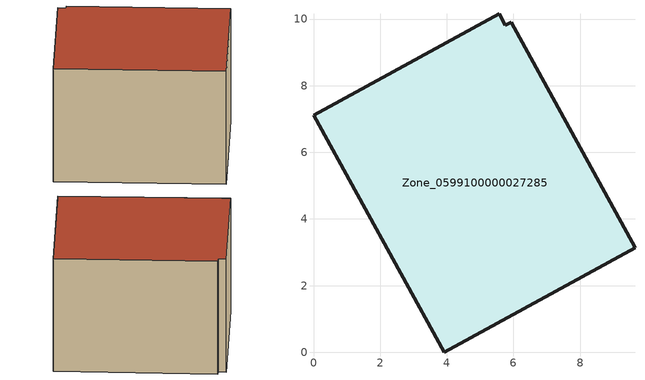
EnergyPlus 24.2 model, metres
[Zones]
Zone_0599100000027285
 floor ground (C_G): 5.57,10.16 5.75,9.82 5.94,9.9 9.65,3.13 3.93,0 0,7.11 z0
 wall outside (C_F): 3.93,0 9.65,3.13 5.94,9.9 5.75,9.82 5.57,10.16 0,7.11 3.93,0 z0:5.94
 roof outside (C_R): 5.75,9.82 5.57,10.16 0,7.11 3.93,0 9.65,3.13 5.94,9.9 z5.94
[BUILDING]
Pand.0599100000027285: North Axis=0; Terrain=City; Loads Convergence Tolerance Value=0.04; Temperature Convergence Tolerance Value=0.4; Solar Distribution=FullExterior; Maximum Number of Warmup Days=25; Minimum Number of Warmup Days=1
[Site:Location]
Rotterdam.The.Hague.AP_ZH_NLD Design_Conditions: Latitude=51.96; Longitude=4.45; Time Zone=1; Elevation=-4.5
[SITE:GROUNDTEMPERATURE:BUILDINGSURFACE]
18, 18, 18, 18, 18, 18, 18, 18, 18, 18, 18, 18
[MATERIAL] Thermal Absorptance=0.9; Solar Absorptance=0.7; Visible Absorptance=0.7
Name | Roughness | Thickness | Conductivity | Density | Specific Heat
G.TC.1946-1964 | MediumSmooth | 0.15 | 1 | 540 | 1210
F.TC.1946-1964 | Rough | 0.3 | 0.857143 | 1920 | 840
R.TC.1946-1964 | MediumRough | 0.2 | 0.235294 | 1500 | 1000
[CONSTRUCTION]
C_G: G.TC.1946-1964
C_F: F.TC.1946-1964
C_R: R.TC.1946-1964
[ZONE]
Zone_0599100000027285: Type=1; Multiplier=1; Ceiling Height=Autocalculate; Volume=Autocalculate; Floor Area=autocalculate; Part of Total Floor Area=Yes
[ZONEINFILTRATION:DESIGNFLOWRATE]
Infil_Zone_0599100000027285: Zone or ZoneList or Space or SpaceList=Zone_0599100000027285; Schedule=AlwaysOn; Design Flow Rate Calculation Method=Flow/Area; Flow Rate per Floor Area=0.003; Constant Term Coefficient=1; Temperature Term Coefficient=0; Velocity Term Coefficient=0; Velocity Squared Term Coefficient=0
[HVACTEMPLATE:ZONE:IDEALLOADSAIRSYSTEM]
Zone_0599100000027285: Maximum Heating Supply Air Temperature=50; Minimum Cooling Supply Air Temperature=13; Maximum Heating Supply Air Humidity Ratio=0.0156; Minimum Cooling Supply Air Humidity Ratio=0.0077; Heating Limit=NoLimit; Cooling Limit=NoLimit; Dehumidification Control Type=ConstantSensibleHeatRatio; Cooling Sensible Heat Ratio=0.7; Dehumidification Setpoint=60; Humidification Control Type=None; Humidification Setpoint=30; Outdoor Air Method=None; Outdoor Air Flow Rate per Person=0.00944; Outdoor Air Flow Rate per Zone Floor Area=0; Outdoor Air Flow Rate per Zone=0; Demand Controlled Ventilation Type=None; Outdoor Air Economizer Type=NoEconomizer; Heat Recovery Type=None; Sensible Heat Recovery Effectiveness=0.7; Latent Heat Recovery Effectiveness=0.65
[ZONECONTROL:THERMOSTAT]
ThermostatControl_Zone_0599100000027285: Zone or ZoneList=Zone_0599100000027285; Control Type Schedule=DualSetpointControlType; Control 1=Thermostat_Zone_0599100000027285; Temperature Difference Between Cutout And Setpoint=0
[THERMOSTATSETPOINT:DUALSETPOINT]
Thermostat_Zone_0599100000027285: Heating Setpoint Temperature Schedule=HeatingSetpoint_Zone_0599100000027285; Cooling Setpoint Temperature Schedule=CoolingSetpoint_Zone_0599100000027285
[SCHEDULE:COMPACT]
HeatingSetpoint_Zone_0599100000027285: Through: 12/31, For: AllDays, Until: 24:00, 21
CoolingSetpoint_Zone_0599100000027285: Through: 12/31, For: AllDays, Until: 24:00, 24
DualSetpointControlType: Through: 12/31, For: AllDays, Until: 24:00, 4
AlwaysOn: Through: 12/31, For: AllDays, Until: 24:00, 1
